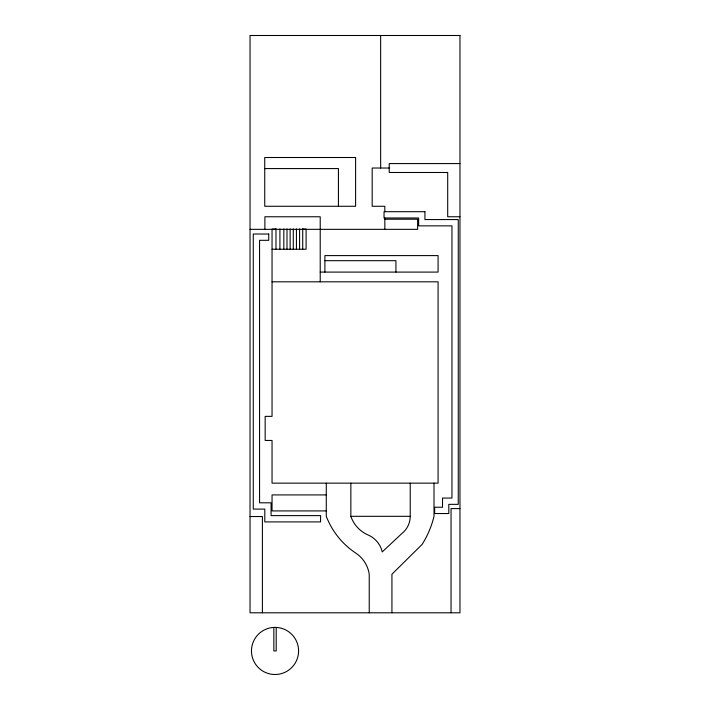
<?xml version="1.0" encoding="UTF-8"?>
<svg xmlns="http://www.w3.org/2000/svg" width="710" height="710" viewBox="0 0 710 710"><rect width="100%" height="100%" fill="white"/><g stroke="black" fill="none" stroke-linecap="round" stroke-linejoin="round"><path stroke-width="1.06" d="M459.965 163.575L389.222 163.575L389.222 172.486L447.699 172.486L447.699 216.763L459.965 216.763M389.222 168.03L372.173 168.03L372.173 206.273L384.838 206.273L384.838 211.695M264.741 168.572L338.43 168.572L338.43 206.273M384.838 219.221L417.613 219.221L417.613 229.339L250.035 229.339M275.977 229.055L272.045 229.055L272.045 416.362L265.158 416.362L265.158 440.448L272.045 440.448L272.045 483.146L438.088 483.146L438.088 281.817L272.045 281.817M302.726 229.055L306.108 229.055L306.108 249.245L272.045 249.245M324.896 260.677L395.931 260.677L395.931 272.09M320.219 272.09L438.088 272.09L438.088 255.6L324.896 255.6L324.896 272.09M326.28 494.923L272.045 494.923L272.045 510.916L326.28 510.916M459.965 508.6L451.045 508.6L451.045 612.801M350.855 483.146L350.855 516.321L410.22 516.321L410.22 483.146M250.035 516.534L262.398 516.534L262.398 612.801M434.005 483.146L434.005 516.321A94.048 94.048 0 0 1 422.13 544.375L391.929 574.248L391.929 612.801M384.838 217.988L384.838 229.339M380.649 35.5L380.649 168.03M369.236 612.801L369.236 574.248A30.716 30.716 0 0 0 355.825 553.125A77.701 77.701 0 0 1 326.28 516.321L326.28 483.146M320.219 281.817L320.219 216.763L264.892 216.763L264.892 229.339M302.726 228.842L302.726 249.245M299.576 228.842L299.576 249.245M296.425 228.842L296.425 249.245M293.283 228.842L293.283 249.245M290.133 228.842L290.133 249.245M286.991 228.842L286.991 249.245M283.84 228.842L283.84 249.245M279.909 228.842L279.909 249.245M276.208 627.454L276.208 650.937L273.847 650.937L273.847 627.454M275.977 228.842L275.977 249.245M350.855 516.321A31.435 31.435 0 0 0 368.126 534.994A24.433 24.433 0 0 1 382.237 551.91L401.86 533.538A21.93 21.93 0 0 0 410.22 516.321M275.027 627.374L271.948 627.578A23.563 23.563 0 0 0 255.156 663.601A23.563 23.563 0 0 0 294.898 663.601A23.563 23.563 0 0 0 278.107 627.578L275.027 627.374M459.965 35.5L250.035 35.5L250.035 612.801L459.965 612.801L459.965 35.5M355.603 157.505L264.741 157.505L264.741 206.273L355.603 206.273L355.603 157.505M424.944 211.695L384.039 211.695L384.039 217.988L418.651 217.988L418.651 225.86L451.959 225.86L451.959 498.056L442.516 498.056L442.516 507.233L434.653 507.233L434.653 513.534L448.809 513.534L448.809 504.348L458.252 504.348L458.252 219.567L424.944 219.567L424.944 211.695M268.744 234.016L253.275 234.016L253.275 509.097L264.812 509.097L264.794 521.912L320.574 521.912L320.574 515.62L271.087 515.62L271.087 502.804L259.567 502.804L259.567 240.308L268.744 240.308L268.744 234.016"/></g></svg>
